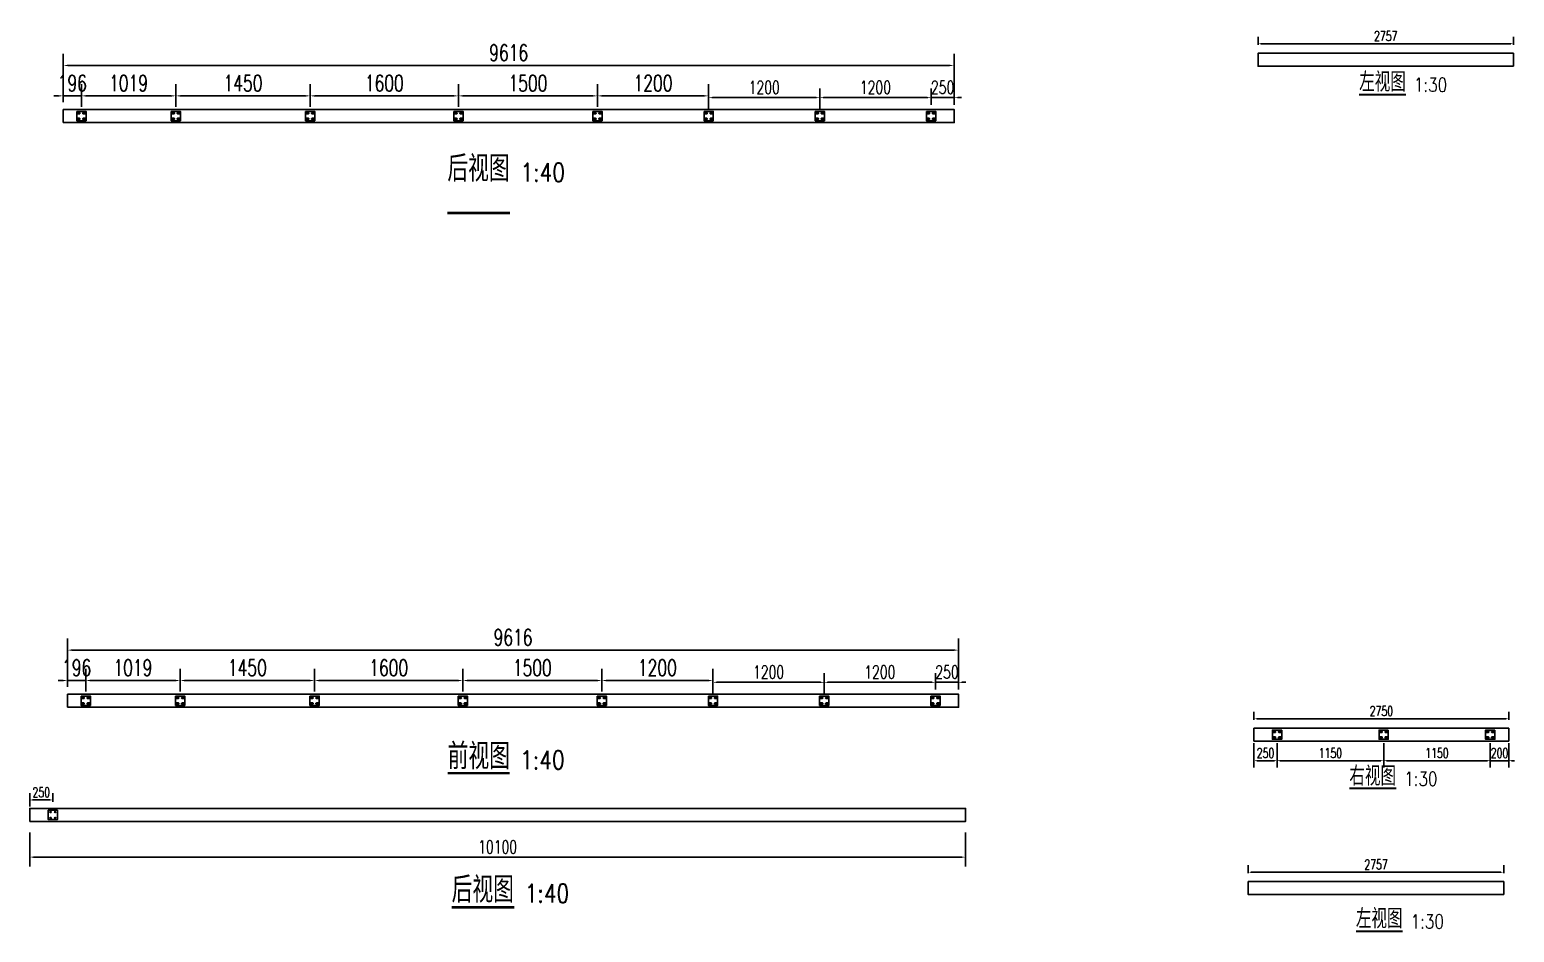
# Model space of a CAD drawing. Header units: millimetres. Extents: x -1471591 to 944464, y -468930 to 547002.
# Drawn here: x -965732 to -949710, y -68014 to -58280 of the extents above; entities that cross this region are included whole.
import ezdxf

# ---------------------------------------------------------------- set-up
doc = ezdxf.new("R2010")
doc.units = ezdxf.units.MM
doc.header["$LTSCALE"] = 10
doc.header["$PDMODE"] = 35
for name, color, linetype in [('DIM_SYMB', 3, 'Continuous'), ('PUB_TEXT', 7, 'Continuous'), ('W-STEEL_FRAME钢架', 3, 'Continuous')]:
    doc.layers.add(name, color=color, linetype=linetype)
doc.styles.get("Standard").update_dxf_attribs({"font": 'simplex.shx', "width": 0.8, "bigfont": 'hztxt.shx'})
doc.styles.add('STANDARD_T3', font='simplex.shx', dxfattribs={"width": 0.7, "bigfont": 'hztxt.shx'})
doc.dimstyles.new('W&&30', dxfattribs={"dimtxt": 105, "dimasz": 30, "dimexe": 75, "dimexo": 90, "dimgap": 30, "dimtad": 1, "dimdec": 0, "dimzin": 0, "dimdsep": 46, "dimtxsty": 'STANDARD_T3', "dimcen": 0.09, "dimclrd": 1, "dimclre": 1, "dimclrt": 7, "dimazin": 2, "dimtfac": 1, "dimtdec": 0, "dimtix": 1, "dimtmove": 2, "dimatfit": 3, "dimfxl": 0, "dimtolj": 1, "dimtzin": 0, "dimarcsym": 0})
doc.dimstyles.new('W&&40', dxfattribs={"dimtxt": 140, "dimasz": 40, "dimexe": 100, "dimexo": 120, "dimgap": 40, "dimtad": 1, "dimdec": 0, "dimzin": 0, "dimdsep": 46, "dimtxsty": 'STANDARD_T3', "dimcen": 0.09, "dimclrd": 1, "dimclre": 1, "dimclrt": 7, "dimazin": 2, "dimtfac": 1, "dimtdec": 0, "dimtix": 1, "dimtmove": 2, "dimatfit": 3, "dimfxl": 0, "dimtolj": 1, "dimtzin": 0, "dimarcsym": 0})
doc.dimstyles.new('W&&50', dxfattribs={"dimtxt": 175, "dimasz": 50, "dimexe": 125, "dimexo": 150, "dimgap": 50, "dimtad": 1, "dimdec": 0, "dimzin": 0, "dimdsep": 46, "dimtxsty": 'STANDARD_T3', "dimcen": 0.09, "dimclrd": 1, "dimclre": 1, "dimclrt": 7, "dimazin": 2, "dimtfac": 1, "dimtdec": 0, "dimtix": 1, "dimtmove": 2, "dimatfit": 3, "dimfxl": 0, "dimtolj": 1, "dimtzin": 0, "dimarcsym": 0})

# ---------------------------------------------------------------- blocks, each defined once
blk = doc.blocks.new('*D889')
at = {"color": 1, "lineweight": -2, "transparency": 16777216}
for p, q in [((-952476, -58443), (-952476, -58356)), ((-949749, -58431), (-952446, -58431)), ((-949719, -58443), (-949719, -58356))]:
    blk.add_line(p, q, dxfattribs=at)
at = {"color": 1, "transparency": 16777216}
for points in [[(-952446, -58426), (-952446, -58436), (-952476, -58431)], [(-949749, -58426), (-949749, -58436), (-949719, -58431)]]:
    blk.add_solid(points, dxfattribs=at)
at = {"layer": 'Defpoints', "color": 0, "transparency": 16777216}
for p in [(-952476, -58431), (-952476, -58533), (-949719, -58533)]:
    blk.add_point(p, dxfattribs=at)
at = {"color": 7, "transparency": 16777216, "insert": (-951098, -58348), "char_height": 105, "attachment_point": 5, "style": 'STANDARD_T3'}
blk.add_mtext('\\A1;2757', dxfattribs=at)
blk = doc.blocks.new('*D443')
at = {"color": 1, "lineweight": -2, "transparency": 16777216}
for p, q in [((-965732, -66938), (-965732, -67303)), ((-955632, -66938), (-955632, -67303)), ((-965692, -67203), (-955672, -67203))]:
    blk.add_line(p, q, dxfattribs=at)
at = {"color": 1, "transparency": 16777216}
for points in [[(-965692, -67197), (-965692, -67210), (-965732, -67203)], [(-955672, -67197), (-955672, -67210), (-955632, -67203)]]:
    blk.add_solid(points, dxfattribs=at)
at = {"layer": 'Defpoints', "color": 0, "transparency": 16777216}
for p in [(-965732, -66818), (-955632, -66818), (-955632, -67203)]:
    blk.add_point(p, dxfattribs=at)
at = {"color": 7, "transparency": 16777216, "insert": (-960682, -67093), "char_height": 140, "attachment_point": 5, "style": 'STANDARD_T3'}
blk.add_mtext('\\A1;10100', dxfattribs=at)
blk = doc.blocks.new('$matou$00000140')
blk.add_lwpolyline([(-50, 50), (50, 50), (50, -50), (-50, -50)], close=True)
for points in [[(-22.5, 37.5), (-37.5, 37.5, 0.4142136), (-45, 30), (-45, 30, 0.4142136), (-37.5, 22.5), (-22.5, 22.5, 0.4142136), (-15, 30), (-15, 30, 0.4142136)], [(22.5, 37.5), (37.5, 37.5, -0.4142136), (45, 30), (45, 30, -0.4142136), (37.5, 22.5), (22.5, 22.5, -0.4142136), (15, 30), (15, 30, -0.4142136)], [(-22.5, -37.5), (-37.5, -37.5, -0.4142136), (-45, -30), (-45, -30, -0.4142136), (-37.5, -22.5), (-22.5, -22.5, -0.4142136), (-15, -30), (-15, -30, -0.4142136)], [(22.5, -37.5), (37.5, -37.5, 0.4142136), (45, -30), (45, -30, 0.4142136), (37.5, -22.5), (22.5, -22.5, 0.4142136), (15, -30), (15, -30, 0.4142136)]]:
    blk.add_lwpolyline(points, format="xyb", close=True)
blk = doc.blocks.new('*U444')
at = {"layer": 'W-STEEL_FRAME钢架', "color": 2}
for centre in [(-25, 33), (25, 33), (-25, -33), (25, -33)]:
    blk.add_circle(centre, 7, dxfattribs=at)
blk.add_blockref('$matou$00000140', (0, 0))
blk = doc.blocks.new('*U445')
at = {"color": 0, "linetype": 'ByBlock', "lineweight": -2}
for p in [(-2300, 0), (-1150, 0), (0, 0)]:
    blk.add_blockref('*U444', p, dxfattribs=at)
blk = doc.blocks.new('*D872')
at = {"color": 1, "lineweight": -2, "transparency": 16777216}
for p, q in [((-949970, -65973), (-949970, -66238)), ((-949770, -65973), (-949770, -66238)), ((-950000, -66163), (-950030, -66163)), ((-949770, -66163), (-949970, -66163)), ((-949740, -66163), (-949710, -66163))]:
    blk.add_line(p, q, dxfattribs=at)
at = {"color": 1, "transparency": 16777216}
for points in [[(-950000, -66158), (-950000, -66168), (-949970, -66163)], [(-949740, -66158), (-949740, -66168), (-949770, -66163)]]:
    blk.add_solid(points, dxfattribs=at)
at = {"layer": 'Defpoints', "color": 0, "transparency": 16777216}
for p in [(-949970, -65883), (-949770, -65883), (-949970, -66163)]:
    blk.add_point(p, dxfattribs=at)
at = {"color": 7, "transparency": 16777216, "insert": (-949870, -66081), "char_height": 105, "attachment_point": 5, "style": 'STANDARD_T3'}
blk.add_mtext('\\A1;200', dxfattribs=at)
blk = doc.blocks.new('*D873')
at = {"color": 1, "lineweight": -2, "transparency": 16777216}
for p, q in [((-951120, -65973), (-951120, -66238)), ((-949970, -65973), (-949970, -66238)), ((-950000, -66163), (-951090, -66163))]:
    blk.add_line(p, q, dxfattribs=at)
at = {"color": 1, "transparency": 16777216}
for points in [[(-951090, -66158), (-951090, -66168), (-951120, -66163)], [(-950000, -66158), (-950000, -66168), (-949970, -66163)]]:
    blk.add_solid(points, dxfattribs=at)
at = {"layer": 'Defpoints', "color": 0, "transparency": 16777216}
for p in [(-951120, -65883), (-949970, -65883), (-951120, -66163)]:
    blk.add_point(p, dxfattribs=at)
at = {"color": 7, "transparency": 16777216, "insert": (-950545, -66081), "char_height": 105, "attachment_point": 5, "style": 'STANDARD_T3'}
blk.add_mtext('\\A1;1150', dxfattribs=at)
blk = doc.blocks.new('*D874')
at = {"color": 1, "lineweight": -2, "transparency": 16777216}
for p, q in [((-952270, -65973), (-952270, -66238)), ((-951120, -65973), (-951120, -66238)), ((-951150, -66163), (-952240, -66163))]:
    blk.add_line(p, q, dxfattribs=at)
at = {"color": 1, "transparency": 16777216}
for points in [[(-952240, -66158), (-952240, -66168), (-952270, -66163)], [(-951150, -66158), (-951150, -66168), (-951120, -66163)]]:
    blk.add_solid(points, dxfattribs=at)
at = {"layer": 'Defpoints', "color": 0, "transparency": 16777216}
for p in [(-952270, -65883), (-951120, -65883), (-952270, -66163)]:
    blk.add_point(p, dxfattribs=at)
at = {"color": 7, "transparency": 16777216, "insert": (-951695, -66081), "char_height": 105, "attachment_point": 5, "style": 'STANDARD_T3'}
blk.add_mtext('\\A1;1150', dxfattribs=at)
blk = doc.blocks.new('*D875')
at = {"color": 1, "lineweight": -2, "transparency": 16777216}
for p, q in [((-952520, -65973), (-952520, -66238)), ((-952270, -65973), (-952270, -66238)), ((-952300, -66163), (-952490, -66163))]:
    blk.add_line(p, q, dxfattribs=at)
at = {"color": 1, "transparency": 16777216}
for points in [[(-952490, -66158), (-952490, -66168), (-952520, -66163)], [(-952300, -66158), (-952300, -66168), (-952270, -66163)]]:
    blk.add_solid(points, dxfattribs=at)
at = {"layer": 'Defpoints', "color": 0, "transparency": 16777216}
for p in [(-952520, -65883), (-952270, -65883), (-952520, -66163)]:
    blk.add_point(p, dxfattribs=at)
at = {"color": 7, "transparency": 16777216, "insert": (-952395, -66081), "char_height": 105, "attachment_point": 5, "style": 'STANDARD_T3'}
blk.add_mtext('\\A1;250', dxfattribs=at)
blk = doc.blocks.new('*D876')
at = {"color": 1, "lineweight": -2, "transparency": 16777216}
for p, q in [((-952520, -65723), (-952520, -65636)), ((-949770, -65723), (-949770, -65636)), ((-949800, -65711), (-952490, -65711))]:
    blk.add_line(p, q, dxfattribs=at)
at = {"color": 1, "transparency": 16777216}
for points in [[(-952490, -65706), (-952490, -65716), (-952520, -65711)], [(-949800, -65706), (-949800, -65716), (-949770, -65711)]]:
    blk.add_solid(points, dxfattribs=at)
at = {"layer": 'Defpoints', "color": 0, "transparency": 16777216}
for p in [(-952520, -65711), (-952520, -65813), (-949770, -65813)]:
    blk.add_point(p, dxfattribs=at)
at = {"color": 7, "transparency": 16777216, "insert": (-951145, -65628), "char_height": 105, "attachment_point": 5, "style": 'STANDARD_T3'}
blk.add_mtext('\\A1;2750', dxfattribs=at)
blk = doc.blocks.new('*D877')
at = {"color": 1, "lineweight": -2, "transparency": 16777216}
for p, q in [((-952582, -67378), (-952582, -67291)), ((-949825, -67378), (-949825, -67291)), ((-949855, -67366), (-952552, -67366))]:
    blk.add_line(p, q, dxfattribs=at)
at = {"color": 1, "transparency": 16777216}
for points in [[(-952552, -67361), (-952552, -67371), (-952582, -67366)], [(-949855, -67361), (-949855, -67371), (-949825, -67366)]]:
    blk.add_solid(points, dxfattribs=at)
at = {"layer": 'Defpoints', "color": 0, "transparency": 16777216}
for p in [(-952582, -67366), (-952582, -67468), (-949825, -67468)]:
    blk.add_point(p, dxfattribs=at)
at = {"color": 7, "transparency": 16777216, "insert": (-951203, -67283), "char_height": 105, "attachment_point": 5, "style": 'STANDARD_T3'}
blk.add_mtext('\\A1;2757', dxfattribs=at)
blk = doc.blocks.new('侧边连接件')
at = {"layer": 'W-STEEL_FRAME钢架', "color": 2}
blk.add_lwpolyline([(-50, 50), (50, 50), (50, -50), (-50, -50)], close=True, dxfattribs=at)
for centre in [(-25, 33), (25, 33), (-25, -33), (25, -33)]:
    blk.add_circle(centre, 7, dxfattribs=at)
blk = doc.blocks.new('*D1670')
at = {"color": 1, "lineweight": -2, "transparency": 16777216}
for p, q in [((-965732, -66658), (-965732, -66512)), ((-965702, -66587), (-965512, -66587)), ((-965482, -66608), (-965482, -66512))]:
    blk.add_line(p, q, dxfattribs=at)
at = {"color": 1, "transparency": 16777216}
for points in [[(-965702, -66582), (-965702, -66592), (-965732, -66587)], [(-965512, -66582), (-965512, -66592), (-965482, -66587)]]:
    blk.add_solid(points, dxfattribs=at)
at = {"layer": 'Defpoints', "color": 0, "transparency": 16777216}
for p in [(-965482, -66587), (-965732, -66748), (-965482, -66698)]:
    blk.add_point(p, dxfattribs=at)
at = {"color": 7, "transparency": 16777216, "insert": (-965607, -66504), "char_height": 105, "attachment_point": 5, "style": 'STANDARD_T3'}
blk.add_mtext('\\A1;250', dxfattribs=at)
blk = doc.blocks.new('*U1362')
at = {"layer": 'W-STEEL_FRAME钢架', "color": 2}
for centre in [(-25, 33), (25, 33), (-25, -33), (25, -33)]:
    blk.add_circle(centre, 7, dxfattribs=at)
blk.add_blockref('$matou$00000140', (0, 0))
blk = doc.blocks.new('*U1361')
at = {"color": 0, "linetype": 'ByBlock', "lineweight": -2, "transparency": 16777216}
blk.add_blockref('*U1362', (-3600, 0), dxfattribs=at)
at = {"color": 0, "linetype": 'ByBlock', "lineweight": -2}
for p in [(-2400, 0), (-1200, 0), (0, 0)]:
    blk.add_blockref('*U1362', p, dxfattribs=at)
blk = doc.blocks.new('*D1371')
at = {"color": 1, "lineweight": -2, "transparency": 16777216}
for p, q in [((-958405, -59141), (-958405, -58912)), ((-957205, -59141), (-957205, -58912)), ((-958365, -59012), (-957245, -59012))]:
    blk.add_line(p, q, dxfattribs=at)
at = {"color": 1, "transparency": 16777216}
for points in [[(-958365, -59006), (-958365, -59019), (-958405, -59012)], [(-957245, -59006), (-957245, -59019), (-957205, -59012)]]:
    blk.add_solid(points, dxfattribs=at)
at = {"layer": 'Defpoints', "color": 0, "transparency": 16777216}
for p in [(-957205, -59012), (-958405, -59261), (-957205, -59261)]:
    blk.add_point(p, dxfattribs=at)
at = {"color": 7, "transparency": 16777216, "insert": (-957805, -58902), "char_height": 140, "attachment_point": 5, "style": 'STANDARD_T3'}
blk.add_mtext('\\A1;1200', dxfattribs=at)
blk = doc.blocks.new('*D1372')
at = {"color": 1, "lineweight": -2, "transparency": 16777216}
for p, q in [((-957205, -59141), (-957205, -58912)), ((-956005, -59091), (-956005, -58912)), ((-957165, -59012), (-956045, -59012))]:
    blk.add_line(p, q, dxfattribs=at)
at = {"color": 1, "transparency": 16777216}
for points in [[(-957165, -59006), (-957165, -59019), (-957205, -59012)], [(-956045, -59006), (-956045, -59019), (-956005, -59012)]]:
    blk.add_solid(points, dxfattribs=at)
at = {"layer": 'Defpoints', "color": 0, "transparency": 16777216}
for p in [(-956005, -59012), (-957205, -59261), (-956005, -59211)]:
    blk.add_point(p, dxfattribs=at)
at = {"color": 7, "transparency": 16777216, "insert": (-956605, -58902), "char_height": 140, "attachment_point": 5, "style": 'STANDARD_T3'}
blk.add_mtext('\\A1;1200', dxfattribs=at)
blk = doc.blocks.new('*D1373')
at = {"color": 1, "lineweight": -2, "transparency": 16777216}
for p, q in [((-956005, -59091), (-956005, -58912)), ((-955755, -59091), (-955755, -58912)), ((-956045, -59012), (-956085, -59012)), ((-956005, -59012), (-955755, -59012)), ((-955715, -59012), (-955675, -59012))]:
    blk.add_line(p, q, dxfattribs=at)
at = {"color": 1, "transparency": 16777216}
for points in [[(-956045, -59006), (-956045, -59019), (-956005, -59012)], [(-955715, -59006), (-955715, -59019), (-955755, -59012)]]:
    blk.add_solid(points, dxfattribs=at)
at = {"layer": 'Defpoints', "color": 0, "transparency": 16777216}
for p in [(-955755, -59012), (-956005, -59211), (-955755, -59211)]:
    blk.add_point(p, dxfattribs=at)
at = {"color": 7, "transparency": 16777216, "insert": (-955880, -58902), "char_height": 140, "attachment_point": 5, "style": 'STANDARD_T3'}
blk.add_mtext('\\A1;250', dxfattribs=at)
blk = doc.blocks.new('*D1374')
at = {"color": 1, "lineweight": -2, "transparency": 16777216}
for p, q in [((-965371, -59061), (-965371, -58540)), ((-955755, -59061), (-955755, -58540)), ((-965321, -58665), (-955805, -58665))]:
    blk.add_line(p, q, dxfattribs=at)
at = {"color": 1, "transparency": 16777216}
for points in [[(-965321, -58657), (-965321, -58673), (-965371, -58665)], [(-955805, -58657), (-955805, -58673), (-955755, -58665)]]:
    blk.add_solid(points, dxfattribs=at)
at = {"layer": 'Defpoints', "color": 0, "transparency": 16777216}
for p in [(-955755, -58665), (-965371, -59211), (-955755, -59211)]:
    blk.add_point(p, dxfattribs=at)
at = {"color": 7, "transparency": 16777216, "insert": (-960563, -58528), "char_height": 175, "attachment_point": 5, "style": 'STANDARD_T3'}
blk.add_mtext('\\A1;9616', dxfattribs=at)
blk = doc.blocks.new('*U1364')
at = {"layer": 'W-STEEL_FRAME钢架', "color": 2}
for centre in [(-25, 33), (25, 33), (-25, -33), (25, -33)]:
    blk.add_circle(centre, 7, dxfattribs=at)
blk.add_blockref('$matou$00000140', (0, 0))
blk = doc.blocks.new('*U1363')
at = {"color": 0, "linetype": 'ByBlock', "lineweight": -2}
for p in [(-1500, 0), (0, 0)]:
    blk.add_blockref('*U1364', p, dxfattribs=at)
blk = doc.blocks.new('*U1366')
at = {"layer": 'W-STEEL_FRAME钢架', "color": 2}
for centre in [(-25, 33), (25, 33), (-25, -33), (25, -33)]:
    blk.add_circle(centre, 7, dxfattribs=at)
blk.add_blockref('$matou$00000140', (0, 0))
blk = doc.blocks.new('*U1365')
at = {"color": 0, "linetype": 'ByBlock', "lineweight": -2}
for p in [(-1600, 0), (0, 0)]:
    blk.add_blockref('*U1366', p, dxfattribs=at)
blk = doc.blocks.new('*U1368')
at = {"layer": 'W-STEEL_FRAME钢架', "color": 2}
for centre in [(-25, 33), (25, 33), (-25, -33), (25, -33)]:
    blk.add_circle(centre, 7, dxfattribs=at)
blk.add_blockref('$matou$00000140', (0, 0))
blk = doc.blocks.new('*U1367')
at = {"color": 0, "linetype": 'ByBlock', "lineweight": -2}
for p in [(-1450, 0), (0, 0)]:
    blk.add_blockref('*U1368', p, dxfattribs=at)
blk = doc.blocks.new('*U1370')
at = {"layer": 'W-STEEL_FRAME钢架', "color": 2}
for centre in [(-25, 33), (25, 33), (-25, -33), (25, -33)]:
    blk.add_circle(centre, 7, dxfattribs=at)
blk.add_blockref('$matou$00000140', (0, 0))
blk = doc.blocks.new('*U1369')
at = {"color": 0, "linetype": 'ByBlock', "lineweight": -2}
blk.add_blockref('*U1370', (0, 0), dxfattribs=at)
blk = doc.blocks.new('*D1375')
at = {"color": 1, "lineweight": -2, "transparency": 16777216}
for p, q in [((-965371, -59061), (-965371, -58868)), ((-965174, -59111), (-965174, -58868)), ((-965421, -58993), (-965471, -58993)), ((-965371, -58993), (-965174, -58993)), ((-965124, -58993), (-965074, -58993))]:
    blk.add_line(p, q, dxfattribs=at)
at = {"color": 1, "transparency": 16777216}
for points in [[(-965421, -58985), (-965421, -59001), (-965371, -58993)], [(-965124, -58985), (-965124, -59001), (-965174, -58993)]]:
    blk.add_solid(points, dxfattribs=at)
at = {"layer": 'Defpoints', "color": 0, "transparency": 16777216}
for p in [(-965174, -58993), (-965371, -59211), (-965174, -59261)]:
    blk.add_point(p, dxfattribs=at)
at = {"color": 7, "transparency": 16777216, "insert": (-965272, -58856), "char_height": 175, "attachment_point": 5, "style": 'STANDARD_T3'}
blk.add_mtext('\\A1;196', dxfattribs=at)
blk = doc.blocks.new('*D1376')
at = {"color": 1, "lineweight": -2, "transparency": 16777216}
for p, q in [((-965174, -59111), (-965174, -58868)), ((-964155, -59111), (-964155, -58868)), ((-965124, -58993), (-964205, -58993))]:
    blk.add_line(p, q, dxfattribs=at)
at = {"color": 1, "transparency": 16777216}
for points in [[(-965124, -58985), (-965124, -59001), (-965174, -58993)], [(-964205, -58985), (-964205, -59001), (-964155, -58993)]]:
    blk.add_solid(points, dxfattribs=at)
at = {"layer": 'Defpoints', "color": 0, "transparency": 16777216}
for p in [(-964155, -58993), (-965174, -59261), (-964155, -59261)]:
    blk.add_point(p, dxfattribs=at)
at = {"color": 7, "transparency": 16777216, "insert": (-964665, -58856), "char_height": 175, "attachment_point": 5, "style": 'STANDARD_T3'}
blk.add_mtext('\\A1;1019', dxfattribs=at)
blk = doc.blocks.new('*D1377')
at = {"color": 1, "lineweight": -2, "transparency": 16777216}
for p, q in [((-964155, -59111), (-964155, -58868)), ((-962705, -59111), (-962705, -58868)), ((-964105, -58993), (-962755, -58993))]:
    blk.add_line(p, q, dxfattribs=at)
at = {"color": 1, "transparency": 16777216}
for points in [[(-964105, -58985), (-964105, -59001), (-964155, -58993)], [(-962755, -58985), (-962755, -59001), (-962705, -58993)]]:
    blk.add_solid(points, dxfattribs=at)
at = {"layer": 'Defpoints', "color": 0, "transparency": 16777216}
for p in [(-962705, -58993), (-964155, -59261), (-962705, -59261)]:
    blk.add_point(p, dxfattribs=at)
at = {"color": 7, "transparency": 16777216, "insert": (-963430, -58856), "char_height": 175, "attachment_point": 5, "style": 'STANDARD_T3'}
blk.add_mtext('\\A1;1450', dxfattribs=at)
blk = doc.blocks.new('*D1378')
at = {"color": 1, "lineweight": -2, "transparency": 16777216}
for p, q in [((-962705, -59111), (-962705, -58868)), ((-961105, -59111), (-961105, -58868)), ((-962655, -58993), (-961155, -58993))]:
    blk.add_line(p, q, dxfattribs=at)
at = {"color": 1, "transparency": 16777216}
for points in [[(-962655, -58985), (-962655, -59001), (-962705, -58993)], [(-961155, -58985), (-961155, -59001), (-961105, -58993)]]:
    blk.add_solid(points, dxfattribs=at)
at = {"layer": 'Defpoints', "color": 0, "transparency": 16777216}
for p in [(-961105, -58993), (-962705, -59261), (-961105, -59261)]:
    blk.add_point(p, dxfattribs=at)
at = {"color": 7, "transparency": 16777216, "insert": (-961905, -58856), "char_height": 175, "attachment_point": 5, "style": 'STANDARD_T3'}
blk.add_mtext('\\A1;1600', dxfattribs=at)
blk = doc.blocks.new('*D1379')
at = {"color": 1, "lineweight": -2, "transparency": 16777216}
for p, q in [((-961105, -59111), (-961105, -58868)), ((-959605, -59111), (-959605, -58868)), ((-961055, -58993), (-959655, -58993))]:
    blk.add_line(p, q, dxfattribs=at)
at = {"color": 1, "transparency": 16777216}
for points in [[(-961055, -58985), (-961055, -59001), (-961105, -58993)], [(-959655, -58985), (-959655, -59001), (-959605, -58993)]]:
    blk.add_solid(points, dxfattribs=at)
at = {"layer": 'Defpoints', "color": 0, "transparency": 16777216}
for p in [(-959605, -58993), (-961105, -59261), (-959605, -59261)]:
    blk.add_point(p, dxfattribs=at)
at = {"color": 7, "transparency": 16777216, "insert": (-960355, -58856), "char_height": 175, "attachment_point": 5, "style": 'STANDARD_T3'}
blk.add_mtext('\\A1;1500', dxfattribs=at)
blk = doc.blocks.new('*D2054')
at = {"color": 1, "lineweight": -2, "transparency": 16777216}
for p, q in [((-959605, -59111), (-959605, -58868)), ((-958405, -59111), (-958405, -58868)), ((-959555, -58993), (-958455, -58993))]:
    blk.add_line(p, q, dxfattribs=at)
at = {"color": 1, "transparency": 16777216}
for points in [[(-959555, -58985), (-959555, -59001), (-959605, -58993)], [(-958455, -58985), (-958455, -59001), (-958405, -58993)]]:
    blk.add_solid(points, dxfattribs=at)
at = {"layer": 'Defpoints', "color": 0, "transparency": 16777216}
for p in [(-958405, -58993), (-959605, -59261), (-958405, -59261)]:
    blk.add_point(p, dxfattribs=at)
at = {"color": 7, "transparency": 16777216, "insert": (-959005, -58856), "char_height": 175, "attachment_point": 5, "style": 'STANDARD_T3'}
blk.add_mtext('\\A1;1200', dxfattribs=at)
blk = doc.blocks.new('*U1381')
at = {"layer": 'W-STEEL_FRAME钢架', "color": 2}
for centre in [(-25, 33), (25, 33), (-25, -33), (25, -33)]:
    blk.add_circle(centre, 7, dxfattribs=at)
blk.add_blockref('$matou$00000140', (0, 0))
blk = doc.blocks.new('*U1380')
at = {"color": 0, "linetype": 'ByBlock', "lineweight": -2, "transparency": 16777216}
blk.add_blockref('*U1381', (-3600, 0), dxfattribs=at)
at = {"color": 0, "linetype": 'ByBlock', "lineweight": -2}
for p in [(-2400, 0), (-1200, 0), (0, 0)]:
    blk.add_blockref('*U1381', p, dxfattribs=at)
blk = doc.blocks.new('*D1390')
at = {"color": 1, "lineweight": -2, "transparency": 16777216}
for p, q in [((-958358, -65446), (-958358, -65218)), ((-958318, -65318), (-957198, -65318)), ((-957158, -65446), (-957158, -65218))]:
    blk.add_line(p, q, dxfattribs=at)
at = {"color": 1, "transparency": 16777216}
for points in [[(-958318, -65311), (-958318, -65325), (-958358, -65318)], [(-957198, -65311), (-957198, -65325), (-957158, -65318)]]:
    blk.add_solid(points, dxfattribs=at)
at = {"layer": 'Defpoints', "color": 0, "transparency": 16777216}
for p in [(-957158, -65318), (-958358, -65566), (-957158, -65566)]:
    blk.add_point(p, dxfattribs=at)
at = {"color": 7, "transparency": 16777216, "insert": (-957758, -65208), "char_height": 140, "attachment_point": 5, "style": 'STANDARD_T3'}
blk.add_mtext('\\A1;1200', dxfattribs=at)
blk = doc.blocks.new('*D1391')
at = {"color": 1, "lineweight": -2, "transparency": 16777216}
for p, q in [((-957158, -65446), (-957158, -65218)), ((-957118, -65318), (-955998, -65318)), ((-955958, -65396), (-955958, -65218))]:
    blk.add_line(p, q, dxfattribs=at)
at = {"color": 1, "transparency": 16777216}
for points in [[(-957118, -65311), (-957118, -65325), (-957158, -65318)], [(-955998, -65311), (-955998, -65325), (-955958, -65318)]]:
    blk.add_solid(points, dxfattribs=at)
at = {"layer": 'Defpoints', "color": 0, "transparency": 16777216}
for p in [(-955958, -65318), (-955958, -65516), (-957158, -65566)]:
    blk.add_point(p, dxfattribs=at)
at = {"color": 7, "transparency": 16777216, "insert": (-956558, -65208), "char_height": 140, "attachment_point": 5, "style": 'STANDARD_T3'}
blk.add_mtext('\\A1;1200', dxfattribs=at)
blk = doc.blocks.new('*D1392')
at = {"color": 1, "lineweight": -2, "transparency": 16777216}
for p, q in [((-955998, -65318), (-956038, -65318)), ((-955958, -65396), (-955958, -65218)), ((-955958, -65318), (-955708, -65318)), ((-955708, -65396), (-955708, -65218)), ((-955668, -65318), (-955628, -65318))]:
    blk.add_line(p, q, dxfattribs=at)
at = {"color": 1, "transparency": 16777216}
for points in [[(-955998, -65311), (-955998, -65325), (-955958, -65318)], [(-955668, -65311), (-955668, -65325), (-955708, -65318)]]:
    blk.add_solid(points, dxfattribs=at)
at = {"layer": 'Defpoints', "color": 0, "transparency": 16777216}
for p in [(-955708, -65318), (-955958, -65516), (-955708, -65516)]:
    blk.add_point(p, dxfattribs=at)
at = {"color": 7, "transparency": 16777216, "insert": (-955833, -65208), "char_height": 140, "attachment_point": 5, "style": 'STANDARD_T3'}
blk.add_mtext('\\A1;250', dxfattribs=at)
blk = doc.blocks.new('*D1393')
at = {"color": 1, "lineweight": -2, "transparency": 16777216}
for p, q in [((-965324, -65366), (-965324, -64846)), ((-955708, -65366), (-955708, -64846)), ((-965274, -64971), (-955758, -64971))]:
    blk.add_line(p, q, dxfattribs=at)
at = {"color": 1, "transparency": 16777216}
for points in [[(-965274, -64962), (-965274, -64979), (-965324, -64971)], [(-955758, -64962), (-955758, -64979), (-955708, -64971)]]:
    blk.add_solid(points, dxfattribs=at)
at = {"layer": 'Defpoints', "color": 0, "transparency": 16777216}
for p in [(-955708, -64971), (-965324, -65516), (-955708, -65516)]:
    blk.add_point(p, dxfattribs=at)
at = {"color": 7, "transparency": 16777216, "insert": (-960516, -64833), "char_height": 175, "attachment_point": 5, "style": 'STANDARD_T3'}
blk.add_mtext('\\A1;9616', dxfattribs=at)
blk = doc.blocks.new('*U1383')
at = {"layer": 'W-STEEL_FRAME钢架', "color": 2}
for centre in [(-25, 33), (25, 33), (-25, -33), (25, -33)]:
    blk.add_circle(centre, 7, dxfattribs=at)
blk.add_blockref('$matou$00000140', (0, 0))
blk = doc.blocks.new('*U1382')
at = {"color": 0, "linetype": 'ByBlock', "lineweight": -2}
for p in [(-1500, 0), (0, 0)]:
    blk.add_blockref('*U1383', p, dxfattribs=at)
blk = doc.blocks.new('*U1385')
at = {"layer": 'W-STEEL_FRAME钢架', "color": 2}
for centre in [(-25, 33), (25, 33), (-25, -33), (25, -33)]:
    blk.add_circle(centre, 7, dxfattribs=at)
blk.add_blockref('$matou$00000140', (0, 0))
blk = doc.blocks.new('*U1384')
at = {"color": 0, "linetype": 'ByBlock', "lineweight": -2}
for p in [(-1600, 0), (0, 0)]:
    blk.add_blockref('*U1385', p, dxfattribs=at)
blk = doc.blocks.new('*U1387')
at = {"layer": 'W-STEEL_FRAME钢架', "color": 2}
for centre in [(-25, 33), (25, 33), (-25, -33), (25, -33)]:
    blk.add_circle(centre, 7, dxfattribs=at)
blk.add_blockref('$matou$00000140', (0, 0))
blk = doc.blocks.new('*U1386')
at = {"color": 0, "linetype": 'ByBlock', "lineweight": -2}
for p in [(-1450, 0), (0, 0)]:
    blk.add_blockref('*U1387', p, dxfattribs=at)
blk = doc.blocks.new('*U1389')
at = {"layer": 'W-STEEL_FRAME钢架', "color": 2}
for centre in [(-25, 33), (25, 33), (-25, -33), (25, -33)]:
    blk.add_circle(centre, 7, dxfattribs=at)
blk.add_blockref('$matou$00000140', (0, 0))
blk = doc.blocks.new('*U1388')
at = {"color": 0, "linetype": 'ByBlock', "lineweight": -2}
blk.add_blockref('*U1389', (0, 0), dxfattribs=at)
blk = doc.blocks.new('*D1394')
at = {"color": 1, "lineweight": -2, "transparency": 16777216}
for p, q in [((-965324, -65366), (-965324, -65174)), ((-965127, -65416), (-965127, -65174)), ((-965374, -65299), (-965424, -65299)), ((-965324, -65299), (-965127, -65299)), ((-965077, -65299), (-965027, -65299))]:
    blk.add_line(p, q, dxfattribs=at)
at = {"color": 1, "transparency": 16777216}
for points in [[(-965374, -65290), (-965374, -65307), (-965324, -65299)], [(-965077, -65290), (-965077, -65307), (-965127, -65299)]]:
    blk.add_solid(points, dxfattribs=at)
at = {"layer": 'Defpoints', "color": 0, "transparency": 16777216}
for p in [(-965127, -65299), (-965324, -65516), (-965127, -65566)]:
    blk.add_point(p, dxfattribs=at)
at = {"color": 7, "transparency": 16777216, "insert": (-965225, -65161), "char_height": 175, "attachment_point": 5, "style": 'STANDARD_T3'}
blk.add_mtext('\\A1;196', dxfattribs=at)
blk = doc.blocks.new('*D1395')
at = {"color": 1, "lineweight": -2, "transparency": 16777216}
for p, q in [((-965127, -65416), (-965127, -65174)), ((-964108, -65416), (-964108, -65174)), ((-965077, -65299), (-964158, -65299))]:
    blk.add_line(p, q, dxfattribs=at)
at = {"color": 1, "transparency": 16777216}
for points in [[(-965077, -65290), (-965077, -65307), (-965127, -65299)], [(-964158, -65290), (-964158, -65307), (-964108, -65299)]]:
    blk.add_solid(points, dxfattribs=at)
at = {"layer": 'Defpoints', "color": 0, "transparency": 16777216}
for p in [(-964108, -65299), (-965127, -65566), (-964108, -65566)]:
    blk.add_point(p, dxfattribs=at)
at = {"color": 7, "transparency": 16777216, "insert": (-964618, -65161), "char_height": 175, "attachment_point": 5, "style": 'STANDARD_T3'}
blk.add_mtext('\\A1;1019', dxfattribs=at)
blk = doc.blocks.new('*D1396')
at = {"color": 1, "lineweight": -2, "transparency": 16777216}
for p, q in [((-964108, -65416), (-964108, -65174)), ((-962658, -65416), (-962658, -65174)), ((-964058, -65299), (-962708, -65299))]:
    blk.add_line(p, q, dxfattribs=at)
at = {"color": 1, "transparency": 16777216}
for points in [[(-964058, -65290), (-964058, -65307), (-964108, -65299)], [(-962708, -65290), (-962708, -65307), (-962658, -65299)]]:
    blk.add_solid(points, dxfattribs=at)
at = {"layer": 'Defpoints', "color": 0, "transparency": 16777216}
for p in [(-962658, -65299), (-964108, -65566), (-962658, -65566)]:
    blk.add_point(p, dxfattribs=at)
at = {"color": 7, "transparency": 16777216, "insert": (-963383, -65161), "char_height": 175, "attachment_point": 5, "style": 'STANDARD_T3'}
blk.add_mtext('\\A1;1450', dxfattribs=at)
blk = doc.blocks.new('*D1397')
at = {"color": 1, "lineweight": -2, "transparency": 16777216}
for p, q in [((-962658, -65416), (-962658, -65174)), ((-961058, -65416), (-961058, -65174)), ((-962608, -65299), (-961108, -65299))]:
    blk.add_line(p, q, dxfattribs=at)
at = {"color": 1, "transparency": 16777216}
for points in [[(-962608, -65290), (-962608, -65307), (-962658, -65299)], [(-961108, -65290), (-961108, -65307), (-961058, -65299)]]:
    blk.add_solid(points, dxfattribs=at)
at = {"layer": 'Defpoints', "color": 0, "transparency": 16777216}
for p in [(-961058, -65299), (-962658, -65566), (-961058, -65566)]:
    blk.add_point(p, dxfattribs=at)
at = {"color": 7, "transparency": 16777216, "insert": (-961858, -65161), "char_height": 175, "attachment_point": 5, "style": 'STANDARD_T3'}
blk.add_mtext('\\A1;1600', dxfattribs=at)
blk = doc.blocks.new('*D1398')
at = {"color": 1, "lineweight": -2, "transparency": 16777216}
for p, q in [((-961058, -65416), (-961058, -65174)), ((-959558, -65416), (-959558, -65174)), ((-961008, -65299), (-959608, -65299))]:
    blk.add_line(p, q, dxfattribs=at)
at = {"color": 1, "transparency": 16777216}
for points in [[(-961008, -65290), (-961008, -65307), (-961058, -65299)], [(-959608, -65290), (-959608, -65307), (-959558, -65299)]]:
    blk.add_solid(points, dxfattribs=at)
at = {"layer": 'Defpoints', "color": 0, "transparency": 16777216}
for p in [(-959558, -65299), (-961058, -65566), (-959558, -65566)]:
    blk.add_point(p, dxfattribs=at)
at = {"color": 7, "transparency": 16777216, "insert": (-960308, -65161), "char_height": 175, "attachment_point": 5, "style": 'STANDARD_T3'}
blk.add_mtext('\\A1;1500', dxfattribs=at)
blk = doc.blocks.new('*D2055')
at = {"color": 1, "lineweight": -2, "transparency": 16777216}
for p, q in [((-959558, -65416), (-959558, -65174)), ((-958358, -65416), (-958358, -65174)), ((-959508, -65299), (-958408, -65299))]:
    blk.add_line(p, q, dxfattribs=at)
at = {"color": 1, "transparency": 16777216}
for points in [[(-959508, -65290), (-959508, -65307), (-959558, -65299)], [(-958408, -65290), (-958408, -65307), (-958358, -65299)]]:
    blk.add_solid(points, dxfattribs=at)
at = {"layer": 'Defpoints', "color": 0, "transparency": 16777216}
for p in [(-958358, -65299), (-959558, -65566), (-958358, -65566)]:
    blk.add_point(p, dxfattribs=at)
at = {"color": 7, "transparency": 16777216, "insert": (-958958, -65161), "char_height": 175, "attachment_point": 5, "style": 'STANDARD_T3'}
blk.add_mtext('\\A1;1200', dxfattribs=at)

msp = doc.modelspace()

# ---------------------------------------------------------------- linework, layer by layer
at = {"layer": 'DIM_SYMB'}
for points, const_width in [([(-951384.8, -58979.8), (-950878.5, -58979.8)], 21), ([(-961224.5, -60256.4), (-960547.7, -60256.4)], 28), ([(-961221, -66297.8), (-960551.2, -66297.8)], 28), ([(-951490.8, -66460.2), (-950983.1, -66460.2)], 21), ([(-961178.8, -67743.6), (-960501.9, -67743.6)], 28), ([(-951420.1, -68003.4), (-950913.7, -68003.4)], 21)]:
    msp.add_lwpolyline(points, dxfattribs=dict(at, const_width=const_width))
at = {"layer": 'W-STEEL_FRAME钢架'}
for points in [[(-949719.2, -58672.9), (-952476.2, -58672.9), (-952476.2, -58532.9), (-949719.2, -58532.9)], [(-965370.5, -59281), (-955754.9, -59281), (-955754.9, -59141), (-965370.5, -59141)], [(-965323.5, -65586.5), (-955707.9, -65586.5), (-955707.9, -65446.5), (-965323.5, -65446.5)], [(-952520.4, -65952.6), (-949770.4, -65952.6), (-949770.4, -65812.6), (-952520.4, -65812.6)], [(-965732, -66818.4), (-955632, -66818.4), (-955632, -66678.4), (-965732, -66678.4)], [(-949825, -67607.5), (-952582, -67607.5), (-952582, -67467.5), (-949825, -67467.5)]]:
    msp.add_lwpolyline(points, close=True, dxfattribs=at)

# ---------------------------------------------------------------- block references
for name, p in [('*U1369', (-965174.3, -59211)), ('*U1367', (-962704.9, -59211)), ('*U1365', (-961104.9, -59211)), ('*U1363', (-959604.9, -59211)), ('*U1361', (-956004.9, -59211)), ('*U1388', (-965127.3, -65516.5)), ('*U1386', (-962657.9, -65516.5)), ('*U1384', (-961057.9, -65516.5)), ('*U1382', (-959557.9, -65516.5)), ('*U1380', (-955957.9, -65516.5)), ('侧边连接件', (-965482, -66748.4))]:
    msp.add_blockref(name, p)
at = {"xscale": -1}
msp.add_blockref('*U445', (-952270.4, -65882.6), dxfattribs=at)

# ---------------------------------------------------------------- texts
at = {"layer": 'PUB_TEXT', "color": 7, "width": 0.8}
for s, height, p in [('左视图', 210, (-951384.8, -58947.7)), ('1:30', 150, (-950794.5, -58947.7)), ('后视图', 280, (-961224.5, -59917.3)), ('1:40', 200, (-960435.7, -59917.3)), ('前视图', 280, (-961221, -66255.1)), ('1:40', 200, (-960439.2, -66255.1)), ('右视图', 210, (-951490.8, -66433.8)), ('1:30', 150, (-950899.1, -66433.8)), ('后视图', 280, (-961178.8, -67694.3)), ('1:40', 200, (-960389.9, -67694.3)), ('左视图', 210, (-951420.1, -67971.3)), ('1:30', 150, (-950829.7, -67971.3))]:
    msp.add_text(s, height=height, dxfattribs=at).set_placement(p)

# ---------------------------------------------------------------- dimensions: what is measured, and where the dimension line sits
for base, p1, p2, picture, middle in [((-952476.2, -58430.9), (-949719.2, -58532.9), (-952476.2, -58532.9), '*D889', (-951097.7, -58348.4)), ((-952520.4, -65710.7), (-949770.4, -65812.6), (-952520.4, -65812.6), '*D876', (-951145.4, -65628.2)), ((-952520.4, -66163.2), (-952270.4, -65882.6), (-952520.4, -65882.6), '*D875', (-952395.4, -66080.7)), ((-952270.4, -66163.2), (-951120.4, -65882.6), (-952270.4, -65882.6), '*D874', (-951695.4, -66080.7)), ((-951120.4, -66163.2), (-949970.4, -65882.6), (-951120.4, -65882.6), '*D873', (-950545.4, -66080.7)), ((-949970.4, -66163.2), (-949770.4, -65882.6), (-949970.4, -65882.6), '*D872', (-949870.4, -66080.7)), ((-952582, -67365.6), (-949825, -67467.5), (-952582, -67467.5), '*D877', (-951203.5, -67283.1))]:
    dim = msp.add_linear_dim(base=base, p1=p1, p2=p2, angle=180, dimstyle='W&&30')
    dim.commit()
    dim.dimension.update_dxf_attribs({"geometry": picture, "text_midpoint": middle})
for base, p1, p2, dimstyle, picture, middle in [((-955754.9, -58665.1), (-965370.5, -59211), (-955754.9, -59211), 'W&&50', '*D1374', (-960562.7, -58527.6)), ((-965174.3, -58993.1), (-965370.5, -59211), (-965174.3, -59261), 'W&&50', '*D1375', (-965272.4, -58855.6)), ((-964154.9, -58993.1), (-965174.3, -59261), (-964154.9, -59261), 'W&&50', '*D1376', (-964664.6, -58855.6)), ((-962704.9, -58993.1), (-964154.9, -59261), (-962704.9, -59261), 'W&&50', '*D1377', (-963429.9, -58855.6)), ((-961104.9, -58993.1), (-962704.9, -59261), (-961104.9, -59261), 'W&&50', '*D1378', (-961904.9, -58855.6)), ((-959604.9, -58993.1), (-961104.9, -59261), (-959604.9, -59261), 'W&&50', '*D1379', (-960354.9, -58855.6)), ((-958404.9, -58993.1), (-959604.9, -59261), (-958404.9, -59261), 'W&&50', '*D2054', (-959004.9, -58855.6)), ((-957204.9, -59012.5), (-958404.9, -59261), (-957204.9, -59261), 'W&&40', '*D1371', (-957804.9, -58902.5)), ((-956004.9, -59012.5), (-957204.9, -59261), (-956004.9, -59211), 'W&&40', '*D1372', (-956604.9, -58902.5)), ((-955754.9, -59012.5), (-956004.9, -59211), (-955754.9, -59211), 'W&&40', '*D1373', (-955879.9, -58902.5)), ((-955707.9, -64970.6), (-965323.5, -65516.5), (-955707.9, -65516.5), 'W&&50', '*D1393', (-960515.7, -64833.1)), ((-965127.3, -65298.6), (-965323.5, -65516.5), (-965127.3, -65566.5), 'W&&50', '*D1394', (-965225.4, -65161.1)), ((-964107.9, -65298.6), (-965127.3, -65566.5), (-964107.9, -65566.5), 'W&&50', '*D1395', (-964617.6, -65161.1)), ((-962657.9, -65298.6), (-964107.9, -65566.5), (-962657.9, -65566.5), 'W&&50', '*D1396', (-963382.9, -65161.1)), ((-961057.9, -65298.6), (-962657.9, -65566.5), (-961057.9, -65566.5), 'W&&50', '*D1397', (-961857.9, -65161.1)), ((-959557.9, -65298.6), (-961057.9, -65566.5), (-959557.9, -65566.5), 'W&&50', '*D1398', (-960307.9, -65161.1)), ((-958357.9, -65298.6), (-959557.9, -65566.5), (-958357.9, -65566.5), 'W&&50', '*D2055', (-958957.9, -65161.1)), ((-957157.9, -65318), (-958357.9, -65566.5), (-957157.9, -65566.5), 'W&&40', '*D1390', (-957757.9, -65208)), ((-955957.9, -65318), (-957157.9, -65566.5), (-955957.9, -65516.5), 'W&&40', '*D1391', (-956557.9, -65208)), ((-955707.9, -65318), (-955957.9, -65516.5), (-955707.9, -65516.5), 'W&&40', '*D1392', (-955832.9, -65208)), ((-965482, -66586.6), (-965732, -66748.4), (-965482, -66698.4), 'W&&30', '*D1670', (-965607, -66504.1)), ((-955632, -67203.4), (-965732, -66818.4), (-955632, -66818.4), 'W&&40', '*D443', (-960682, -67093.4))]:
    dim = msp.add_linear_dim(base=base, p1=p1, p2=p2, dimstyle=dimstyle)
    dim.commit()
    dim.dimension.update_dxf_attribs({"geometry": picture, "text_midpoint": middle})

doc.saveas('drawing.dxf')
